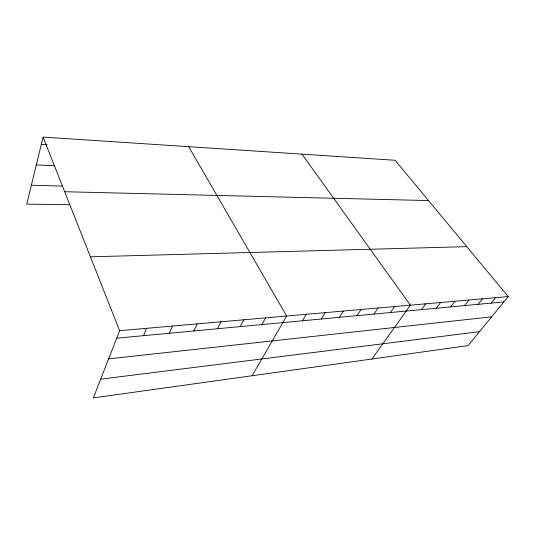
<?xml version="1.0" encoding="UTF-8"?>
<svg xmlns="http://www.w3.org/2000/svg" width="535" height="535" viewBox="0 0 535 535"><rect width="100%" height="100%" fill="white"/><g stroke="black" fill="none" stroke-linecap="round" stroke-linejoin="round"><path stroke-width="0.8" d="M43.088 137.1L119.606 330.697L93.357 397.9L468.118 345.59L508.25 296.571L395.057 160.266L43.088 137.1L26.75 204.123L69.664 204.738M143.527 335.666L146.617 328.329M169.227 333.258L172.471 326.056M193.851 330.951L197.234 323.882M217.464 328.737L220.975 321.796M240.128 326.617L243.753 319.796M261.903 324.578L265.627 317.877M252.092 375.744L286.653 316.031L188.695 146.684M302.402 320.786L306.294 314.306M321.261 319.014L325.213 312.647M339.444 317.315L343.463 311.042M356.999 315.67L361.071 309.498M373.952 314.078L378.078 307.999M390.329 312.547L394.502 306.562M371.925 359.018L410.378 305.164L301.967 154.14M421.493 309.625L425.733 303.82M436.326 308.234L440.599 302.509M450.691 306.889L454.984 301.245M464.607 305.585L468.928 300.021M478.096 304.321L482.436 298.838M491.183 303.098L495.537 297.687M100.68 379.161L479.52 331.667M108.598 358.878L491.672 316.82M116.683 338.18L503.883 301.907M119.606 330.697L508.25 296.571M90.402 256.813L466.801 246.655M64.675 191.724L428.535 200.571M31.358 185.217L62.568 186.106M36.3 164.947L54.644 165.756M41.295 144.457L47.013 144.804"/></g></svg>
